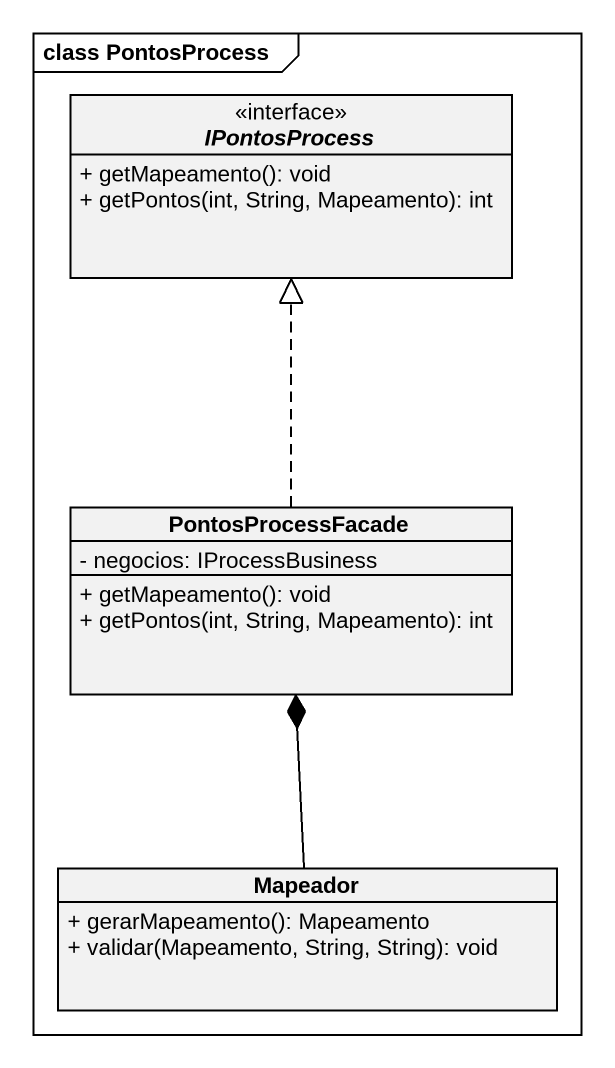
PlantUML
@startuml
mainframe class PontosProcess
hide circle
hide empty members
skinparam classAttributeIconSize 0
interface IPontosProcess <<interface>> {
  + getMapeamento(): void
  + getPontos(int, String, Mapeamento): int
}
class PontosProcessFacade {
  - negocios: IProcessBusiness
  + getMapeamento(): void
  + getPontos(int, String, Mapeamento): int
}
class Mapeador {
  + gerarMapeamento(): Mapeamento
  + validar(Mapeamento, String, String): void
}
PontosProcessFacade .up.|> IPontosProcess
Mapeador -up-* PontosProcessFacade
@enduml
